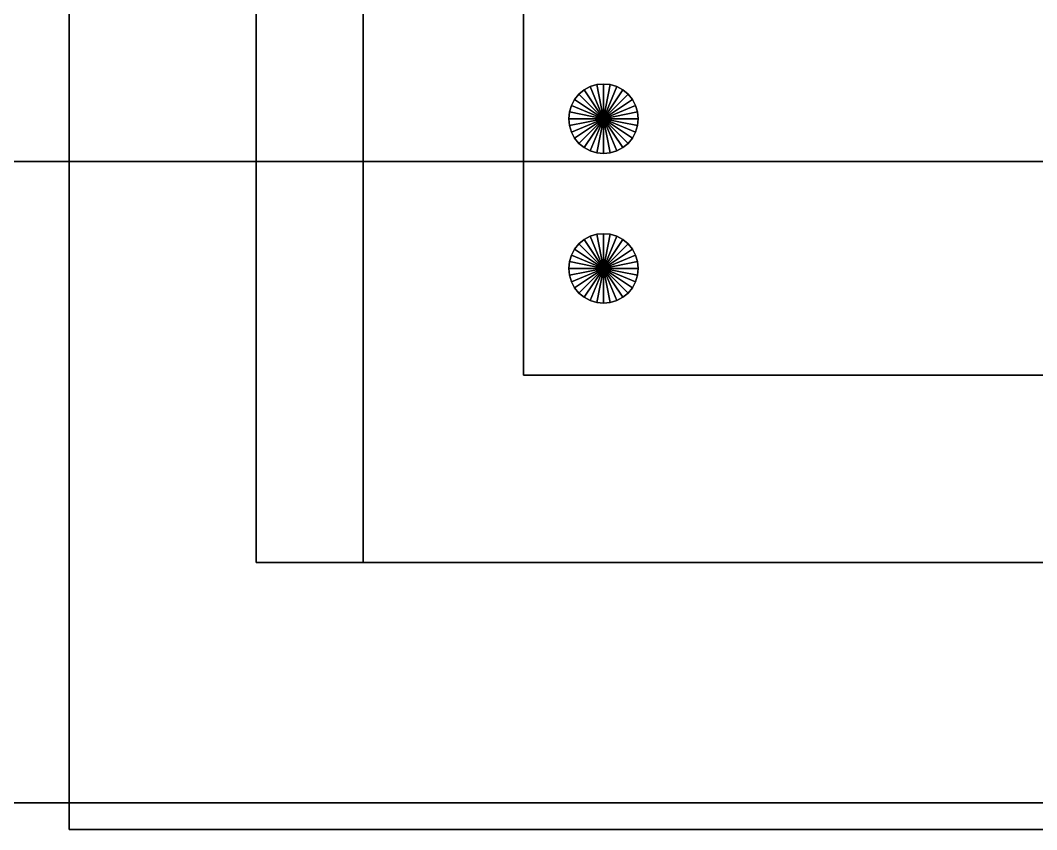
# Model space of a CAD drawing. Extents: x -65 to 400, y -475 to 105.
# Drawn here: x 206.58 to 225.61, y -32.5 to -17.36 of the extents above; entities that cross this region are included whole.
import ezdxf

# ---------------------------------------------------------------- set-up
doc = ezdxf.new("R2010")
doc.units = 0
for name, color, linetype in [('POWER', 1, 'CONTINUOUS'), ('REMOTE_ELECTRONICS', 3, 'CONTINUOUS'), ('REMOTE_FRAME', 8, 'CONTINUOUS')]:
    doc.layers.add(name, color=color, linetype=linetype)

msp = doc.modelspace()

# ---------------------------------------------------------------- linework, layer by layer
at = {"layer": 'POWER'}
for points in [[(217.251, -18.599, 5.8), (217.139, -18.66, 5.8), (217.139, -18.66, 6.8), (217.251, -18.599, 6.8)], [(217.251, -18.599, 5.8), (217.139, -18.66, 5.8), (217.5, -19.2, 5.8)], [(217.251, -18.599, 6.8), (217.139, -18.66, 6.8), (217.5, -19.2, 6.8)], [(217.373, -18.562, 5.8), (217.251, -18.599, 5.8), (217.251, -18.599, 6.8), (217.373, -18.562, 6.8)], [(217.373, -18.562, 5.8), (217.251, -18.599, 5.8), (217.5, -19.2, 5.8)], [(217.373, -18.562, 6.8), (217.251, -18.599, 6.8), (217.5, -19.2, 6.8)], [(217.5, -18.55, 5.8), (217.373, -18.562, 5.8), (217.373, -18.562, 6.8), (217.5, -18.55, 6.8)], [(217.5, -18.55, 5.8), (217.373, -18.562, 5.8), (217.5, -19.2, 5.8)], [(217.5, -18.55, 6.8), (217.373, -18.562, 6.8), (217.5, -19.2, 6.8)], [(217.627, -18.562, 5.8), (217.5, -18.55, 5.8), (217.5, -18.55, 6.8), (217.627, -18.562, 6.8)], [(217.627, -18.562, 5.8), (217.5, -18.55, 5.8), (217.5, -19.2, 5.8)], [(217.627, -18.562, 6.8), (217.5, -18.55, 6.8), (217.5, -19.2, 6.8)], [(217.749, -18.599, 5.8), (217.627, -18.562, 5.8), (217.5, -19.2, 5.8)], [(217.749, -18.599, 6.8), (217.627, -18.562, 6.8), (217.5, -19.2, 6.8)], [(217.861, -18.66, 5.8), (217.749, -18.599, 5.8), (217.5, -19.2, 5.8)], [(217.861, -18.66, 6.8), (217.749, -18.599, 6.8), (217.5, -19.2, 6.8)], [(217.749, -18.599, 5.8), (217.627, -18.562, 5.8), (217.627, -18.562, 6.8), (217.749, -18.599, 6.8)], [(217.861, -18.66, 5.8), (217.749, -18.599, 5.8), (217.749, -18.599, 6.8), (217.861, -18.66, 6.8)], [(217.04, -18.74, 5.8), (216.96, -18.839, 5.8), (216.96, -18.839, 6.8), (217.04, -18.74, 6.8)], [(217.04, -18.74, 5.8), (216.96, -18.839, 5.8), (217.5, -19.2, 5.8)], [(217.04, -18.74, 6.8), (216.96, -18.839, 6.8), (217.5, -19.2, 6.8)], [(217.139, -18.66, 5.8), (217.04, -18.74, 5.8), (217.04, -18.74, 6.8), (217.139, -18.66, 6.8)], [(217.139, -18.66, 5.8), (217.04, -18.74, 5.8), (217.5, -19.2, 5.8)], [(217.139, -18.66, 6.8), (217.04, -18.74, 6.8), (217.5, -19.2, 6.8)], [(217.96, -18.74, 5.8), (217.861, -18.66, 5.8), (217.5, -19.2, 5.8)], [(217.96, -18.74, 6.8), (217.861, -18.66, 6.8), (217.5, -19.2, 6.8)], [(218.04, -18.839, 5.8), (217.96, -18.74, 5.8), (217.5, -19.2, 5.8)], [(218.04, -18.839, 6.8), (217.96, -18.74, 6.8), (217.5, -19.2, 6.8)], [(217.96, -18.74, 5.8), (217.861, -18.66, 5.8), (217.861, -18.66, 6.8), (217.96, -18.74, 6.8)], [(218.04, -18.839, 5.8), (217.96, -18.74, 5.8), (217.96, -18.74, 6.8), (218.04, -18.839, 6.8)], [(216.899, -18.951, 5.8), (216.862, -19.073, 5.8), (216.862, -19.073, 6.8), (216.899, -18.951, 6.8)], [(216.899, -18.951, 5.8), (216.862, -19.073, 5.8), (217.5, -19.2, 5.8)], [(216.899, -18.951, 6.8), (216.862, -19.073, 6.8), (217.5, -19.2, 6.8)], [(216.96, -18.839, 5.8), (216.899, -18.951, 5.8), (216.899, -18.951, 6.8), (216.96, -18.839, 6.8)], [(216.96, -18.839, 5.8), (216.899, -18.951, 5.8), (217.5, -19.2, 5.8)], [(216.96, -18.839, 6.8), (216.899, -18.951, 6.8), (217.5, -19.2, 6.8)], [(218.101, -18.951, 5.8), (218.04, -18.839, 5.8), (217.5, -19.2, 5.8)], [(218.101, -18.951, 6.8), (218.04, -18.839, 6.8), (217.5, -19.2, 6.8)], [(218.138, -19.073, 5.8), (218.101, -18.951, 5.8), (217.5, -19.2, 5.8)], [(218.138, -19.073, 6.8), (218.101, -18.951, 6.8), (217.5, -19.2, 6.8)], [(218.101, -18.951, 5.8), (218.04, -18.839, 5.8), (218.04, -18.839, 6.8), (218.101, -18.951, 6.8)], [(218.138, -19.073, 5.8), (218.101, -18.951, 5.8), (218.101, -18.951, 6.8), (218.138, -19.073, 6.8)], [(216.862, -19.073, 5.8), (216.85, -19.2, 5.8), (216.85, -19.2, 6.8), (216.862, -19.073, 6.8)], [(216.862, -19.073, 5.8), (216.85, -19.2, 5.8), (217.5, -19.2, 5.8)], [(216.862, -19.073, 6.8), (216.85, -19.2, 6.8), (217.5, -19.2, 6.8)], [(216.85, -19.2, 5.8), (216.862, -19.327, 5.8), (216.862, -19.327, 6.8), (216.85, -19.2, 6.8)], [(216.85, -19.2, 5.8), (216.862, -19.327, 5.8), (217.5, -19.2, 5.8)], [(216.85, -19.2, 6.8), (216.862, -19.327, 6.8), (217.5, -19.2, 6.8)], [(216.862, -19.327, 5.8), (216.899, -19.449, 5.8), (217.5, -19.2, 5.8)], [(216.862, -19.327, 6.8), (216.899, -19.449, 6.8), (217.5, -19.2, 6.8)], [(216.899, -19.449, 5.8), (216.96, -19.561, 5.8), (217.5, -19.2, 5.8)], [(216.899, -19.449, 6.8), (216.96, -19.561, 6.8), (217.5, -19.2, 6.8)], [(216.96, -19.561, 5.8), (217.04, -19.66, 5.8), (217.5, -19.2, 5.8)], [(216.96, -19.561, 6.8), (217.04, -19.66, 6.8), (217.5, -19.2, 6.8)], [(217.04, -19.66, 5.8), (217.139, -19.74, 5.8), (217.5, -19.2, 5.8)], [(217.04, -19.66, 6.8), (217.139, -19.74, 6.8), (217.5, -19.2, 6.8)], [(217.139, -19.74, 5.8), (217.251, -19.801, 5.8), (217.5, -19.2, 5.8)], [(217.139, -19.74, 6.8), (217.251, -19.801, 6.8), (217.5, -19.2, 6.8)], [(217.251, -19.801, 5.8), (217.373, -19.838, 5.8), (217.5, -19.2, 5.8)], [(217.251, -19.801, 6.8), (217.373, -19.838, 6.8), (217.5, -19.2, 6.8)], [(217.373, -19.838, 5.8), (217.5, -19.85, 5.8), (217.5, -19.2, 5.8)], [(217.373, -19.838, 6.8), (217.5, -19.85, 6.8), (217.5, -19.2, 6.8)], [(218.15, -19.2, 5.8), (218.138, -19.073, 5.8), (217.5, -19.2, 5.8)], [(218.15, -19.2, 6.8), (218.138, -19.073, 6.8), (217.5, -19.2, 6.8)], [(217.5, -19.85, 5.8), (217.627, -19.838, 5.8), (217.5, -19.2, 5.8)], [(217.5, -19.85, 6.8), (217.627, -19.838, 6.8), (217.5, -19.2, 6.8)], [(217.627, -19.838, 5.8), (217.749, -19.801, 5.8), (217.5, -19.2, 5.8)], [(217.627, -19.838, 6.8), (217.749, -19.801, 6.8), (217.5, -19.2, 6.8)], [(217.749, -19.801, 5.8), (217.861, -19.74, 5.8), (217.5, -19.2, 5.8)], [(217.749, -19.801, 6.8), (217.861, -19.74, 6.8), (217.5, -19.2, 6.8)], [(217.861, -19.74, 5.8), (217.96, -19.66, 5.8), (217.5, -19.2, 5.8)], [(217.861, -19.74, 6.8), (217.96, -19.66, 6.8), (217.5, -19.2, 6.8)], [(217.96, -19.66, 5.8), (218.04, -19.561, 5.8), (217.5, -19.2, 5.8)], [(217.96, -19.66, 6.8), (218.04, -19.561, 6.8), (217.5, -19.2, 6.8)], [(218.04, -19.561, 5.8), (218.101, -19.449, 5.8), (217.5, -19.2, 5.8)], [(218.04, -19.561, 6.8), (218.101, -19.449, 6.8), (217.5, -19.2, 6.8)], [(218.101, -19.449, 5.8), (218.138, -19.327, 5.8), (217.5, -19.2, 5.8)], [(218.101, -19.449, 6.8), (218.138, -19.327, 6.8), (217.5, -19.2, 6.8)], [(218.138, -19.327, 5.8), (218.15, -19.2, 5.8), (217.5, -19.2, 5.8)], [(218.138, -19.327, 6.8), (218.15, -19.2, 6.8), (217.5, -19.2, 6.8)], [(218.15, -19.2, 5.8), (218.138, -19.073, 5.8), (218.138, -19.073, 6.8), (218.15, -19.2, 6.8)], [(218.138, -19.327, 5.8), (218.15, -19.2, 5.8), (218.15, -19.2, 6.8), (218.138, -19.327, 6.8)], [(216.862, -19.327, 5.8), (216.899, -19.449, 5.8), (216.899, -19.449, 6.8), (216.862, -19.327, 6.8)], [(218.101, -19.449, 5.8), (218.138, -19.327, 5.8), (218.138, -19.327, 6.8), (218.101, -19.449, 6.8)], [(216.899, -19.449, 5.8), (216.96, -19.561, 5.8), (216.96, -19.561, 6.8), (216.899, -19.449, 6.8)], [(216.96, -19.561, 5.8), (217.04, -19.66, 5.8), (217.04, -19.66, 6.8), (216.96, -19.561, 6.8)], [(217.96, -19.66, 5.8), (218.04, -19.561, 5.8), (218.04, -19.561, 6.8), (217.96, -19.66, 6.8)], [(218.04, -19.561, 5.8), (218.101, -19.449, 5.8), (218.101, -19.449, 6.8), (218.04, -19.561, 6.8)], [(217.04, -19.66, 5.8), (217.139, -19.74, 5.8), (217.139, -19.74, 6.8), (217.04, -19.66, 6.8)], [(217.139, -19.74, 5.8), (217.251, -19.801, 5.8), (217.251, -19.801, 6.8), (217.139, -19.74, 6.8)], [(217.749, -19.801, 5.8), (217.861, -19.74, 5.8), (217.861, -19.74, 6.8), (217.749, -19.801, 6.8)], [(217.861, -19.74, 5.8), (217.96, -19.66, 5.8), (217.96, -19.66, 6.8), (217.861, -19.74, 6.8)], [(217.251, -19.801, 5.8), (217.373, -19.838, 5.8), (217.373, -19.838, 6.8), (217.251, -19.801, 6.8)], [(217.373, -19.838, 5.8), (217.5, -19.85, 5.8), (217.5, -19.85, 6.8), (217.373, -19.838, 6.8)], [(217.5, -19.85, 5.8), (217.627, -19.838, 5.8), (217.627, -19.838, 6.8), (217.5, -19.85, 6.8)], [(217.627, -19.838, 5.8), (217.749, -19.801, 5.8), (217.749, -19.801, 6.8), (217.627, -19.838, 6.8)], [(217.139, -21.46, 5.8), (217.04, -21.54, 5.8), (217.04, -21.54, 6.8), (217.139, -21.46, 6.8)], [(217.139, -21.46, 5.8), (217.04, -21.54, 5.8), (217.5, -22, 5.8)], [(217.139, -21.46, 6.8), (217.04, -21.54, 6.8), (217.5, -22, 6.8)], [(217.251, -21.399, 5.8), (217.139, -21.46, 5.8), (217.139, -21.46, 6.8), (217.251, -21.399, 6.8)], [(217.251, -21.399, 5.8), (217.139, -21.46, 5.8), (217.5, -22, 5.8)], [(217.251, -21.399, 6.8), (217.139, -21.46, 6.8), (217.5, -22, 6.8)], [(217.373, -21.362, 5.8), (217.251, -21.399, 5.8), (217.251, -21.399, 6.8), (217.373, -21.362, 6.8)], [(217.373, -21.362, 5.8), (217.251, -21.399, 5.8), (217.5, -22, 5.8)], [(217.373, -21.362, 6.8), (217.251, -21.399, 6.8), (217.5, -22, 6.8)], [(217.5, -21.35, 5.8), (217.373, -21.362, 5.8), (217.373, -21.362, 6.8), (217.5, -21.35, 6.8)], [(217.5, -21.35, 5.8), (217.373, -21.362, 5.8), (217.5, -22, 5.8)], [(217.5, -21.35, 6.8), (217.373, -21.362, 6.8), (217.5, -22, 6.8)], [(217.627, -21.362, 5.8), (217.5, -21.35, 5.8), (217.5, -21.35, 6.8), (217.627, -21.362, 6.8)], [(217.627, -21.362, 5.8), (217.5, -21.35, 5.8), (217.5, -22, 5.8)], [(217.627, -21.362, 6.8), (217.5, -21.35, 6.8), (217.5, -22, 6.8)], [(217.749, -21.399, 5.8), (217.627, -21.362, 5.8), (217.5, -22, 5.8)], [(217.749, -21.399, 6.8), (217.627, -21.362, 6.8), (217.5, -22, 6.8)], [(217.861, -21.46, 5.8), (217.749, -21.399, 5.8), (217.5, -22, 5.8)], [(217.861, -21.46, 6.8), (217.749, -21.399, 6.8), (217.5, -22, 6.8)], [(217.96, -21.54, 5.8), (217.861, -21.46, 5.8), (217.5, -22, 5.8)], [(217.96, -21.54, 6.8), (217.861, -21.46, 6.8), (217.5, -22, 6.8)], [(217.749, -21.399, 5.8), (217.627, -21.362, 5.8), (217.627, -21.362, 6.8), (217.749, -21.399, 6.8)], [(217.861, -21.46, 5.8), (217.749, -21.399, 5.8), (217.749, -21.399, 6.8), (217.861, -21.46, 6.8)], [(217.96, -21.54, 5.8), (217.861, -21.46, 5.8), (217.861, -21.46, 6.8), (217.96, -21.54, 6.8)], [(216.96, -21.639, 5.8), (216.899, -21.751, 5.8), (216.899, -21.751, 6.8), (216.96, -21.639, 6.8)], [(216.96, -21.639, 5.8), (216.899, -21.751, 5.8), (217.5, -22, 5.8)], [(216.96, -21.639, 6.8), (216.899, -21.751, 6.8), (217.5, -22, 6.8)], [(217.04, -21.54, 5.8), (216.96, -21.639, 5.8), (216.96, -21.639, 6.8), (217.04, -21.54, 6.8)], [(217.04, -21.54, 5.8), (216.96, -21.639, 5.8), (217.5, -22, 5.8)], [(217.04, -21.54, 6.8), (216.96, -21.639, 6.8), (217.5, -22, 6.8)], [(218.04, -21.639, 5.8), (217.96, -21.54, 5.8), (217.5, -22, 5.8)], [(218.04, -21.639, 6.8), (217.96, -21.54, 6.8), (217.5, -22, 6.8)], [(218.101, -21.751, 5.8), (218.04, -21.639, 5.8), (217.5, -22, 5.8)], [(218.101, -21.751, 6.8), (218.04, -21.639, 6.8), (217.5, -22, 6.8)], [(218.04, -21.639, 5.8), (217.96, -21.54, 5.8), (217.96, -21.54, 6.8), (218.04, -21.639, 6.8)], [(218.101, -21.751, 5.8), (218.04, -21.639, 5.8), (218.04, -21.639, 6.8), (218.101, -21.751, 6.8)], [(216.862, -21.873, 5.8), (216.85, -22, 5.8), (216.85, -22, 6.8), (216.862, -21.873, 6.8)], [(216.862, -21.873, 5.8), (216.85, -22, 5.8), (217.5, -22, 5.8)], [(216.862, -21.873, 6.8), (216.85, -22, 6.8), (217.5, -22, 6.8)], [(216.899, -21.751, 5.8), (216.862, -21.873, 5.8), (216.862, -21.873, 6.8), (216.899, -21.751, 6.8)], [(216.899, -21.751, 5.8), (216.862, -21.873, 5.8), (217.5, -22, 5.8)], [(216.899, -21.751, 6.8), (216.862, -21.873, 6.8), (217.5, -22, 6.8)], [(218.138, -21.873, 5.8), (218.101, -21.751, 5.8), (217.5, -22, 5.8)], [(218.138, -21.873, 6.8), (218.101, -21.751, 6.8), (217.5, -22, 6.8)], [(218.15, -22, 5.8), (218.138, -21.873, 5.8), (217.5, -22, 5.8)], [(218.15, -22, 6.8), (218.138, -21.873, 6.8), (217.5, -22, 6.8)], [(218.138, -21.873, 5.8), (218.101, -21.751, 5.8), (218.101, -21.751, 6.8), (218.138, -21.873, 6.8)], [(218.15, -22, 5.8), (218.138, -21.873, 5.8), (218.138, -21.873, 6.8), (218.15, -22, 6.8)], [(216.85, -22, 5.8), (216.862, -22.127, 5.8), (216.862, -22.127, 6.8), (216.85, -22, 6.8)], [(216.85, -22, 5.8), (216.862, -22.127, 5.8), (217.5, -22, 5.8)], [(216.85, -22, 6.8), (216.862, -22.127, 6.8), (217.5, -22, 6.8)], [(216.862, -22.127, 5.8), (216.899, -22.249, 5.8), (217.5, -22, 5.8)], [(216.862, -22.127, 6.8), (216.899, -22.249, 6.8), (217.5, -22, 6.8)], [(216.899, -22.249, 5.8), (216.96, -22.361, 5.8), (217.5, -22, 5.8)], [(216.899, -22.249, 6.8), (216.96, -22.361, 6.8), (217.5, -22, 6.8)], [(216.96, -22.361, 5.8), (217.04, -22.46, 5.8), (217.5, -22, 5.8)], [(216.96, -22.361, 6.8), (217.04, -22.46, 6.8), (217.5, -22, 6.8)], [(217.04, -22.46, 5.8), (217.139, -22.54, 5.8), (217.5, -22, 5.8)], [(217.04, -22.46, 6.8), (217.139, -22.54, 6.8), (217.5, -22, 6.8)], [(217.139, -22.54, 5.8), (217.251, -22.601, 5.8), (217.5, -22, 5.8)], [(217.139, -22.54, 6.8), (217.251, -22.601, 6.8), (217.5, -22, 6.8)], [(217.251, -22.601, 5.8), (217.373, -22.638, 5.8), (217.5, -22, 5.8)], [(217.251, -22.601, 6.8), (217.373, -22.638, 6.8), (217.5, -22, 6.8)], [(217.373, -22.638, 5.8), (217.5, -22.65, 5.8), (217.5, -22, 5.8)], [(217.373, -22.638, 6.8), (217.5, -22.65, 6.8), (217.5, -22, 6.8)], [(217.5, -22.65, 5.8), (217.627, -22.638, 5.8), (217.5, -22, 5.8)], [(217.5, -22.65, 6.8), (217.627, -22.638, 6.8), (217.5, -22, 6.8)], [(217.627, -22.638, 5.8), (217.749, -22.601, 5.8), (217.5, -22, 5.8)], [(217.627, -22.638, 6.8), (217.749, -22.601, 6.8), (217.5, -22, 6.8)], [(217.749, -22.601, 5.8), (217.861, -22.54, 5.8), (217.5, -22, 5.8)], [(217.749, -22.601, 6.8), (217.861, -22.54, 6.8), (217.5, -22, 6.8)], [(217.861, -22.54, 5.8), (217.96, -22.46, 5.8), (217.5, -22, 5.8)], [(217.861, -22.54, 6.8), (217.96, -22.46, 6.8), (217.5, -22, 6.8)], [(217.96, -22.46, 5.8), (218.04, -22.361, 5.8), (217.5, -22, 5.8)], [(217.96, -22.46, 6.8), (218.04, -22.361, 6.8), (217.5, -22, 6.8)], [(218.04, -22.361, 5.8), (218.101, -22.249, 5.8), (217.5, -22, 5.8)], [(218.04, -22.361, 6.8), (218.101, -22.249, 6.8), (217.5, -22, 6.8)], [(218.101, -22.249, 5.8), (218.138, -22.127, 5.8), (217.5, -22, 5.8)], [(218.101, -22.249, 6.8), (218.138, -22.127, 6.8), (217.5, -22, 6.8)], [(218.138, -22.127, 5.8), (218.15, -22, 5.8), (217.5, -22, 5.8)], [(218.138, -22.127, 6.8), (218.15, -22, 6.8), (217.5, -22, 6.8)], [(218.138, -22.127, 5.8), (218.15, -22, 5.8), (218.15, -22, 6.8), (218.138, -22.127, 6.8)], [(216.862, -22.127, 5.8), (216.899, -22.249, 5.8), (216.899, -22.249, 6.8), (216.862, -22.127, 6.8)], [(216.899, -22.249, 5.8), (216.96, -22.361, 5.8), (216.96, -22.361, 6.8), (216.899, -22.249, 6.8)], [(218.04, -22.361, 5.8), (218.101, -22.249, 5.8), (218.101, -22.249, 6.8), (218.04, -22.361, 6.8)], [(218.101, -22.249, 5.8), (218.138, -22.127, 5.8), (218.138, -22.127, 6.8), (218.101, -22.249, 6.8)], [(216.96, -22.361, 5.8), (217.04, -22.46, 5.8), (217.04, -22.46, 6.8), (216.96, -22.361, 6.8)], [(217.96, -22.46, 5.8), (218.04, -22.361, 5.8), (218.04, -22.361, 6.8), (217.96, -22.46, 6.8)], [(217.04, -22.46, 5.8), (217.139, -22.54, 5.8), (217.139, -22.54, 6.8), (217.04, -22.46, 6.8)], [(217.139, -22.54, 5.8), (217.251, -22.601, 5.8), (217.251, -22.601, 6.8), (217.139, -22.54, 6.8)], [(217.251, -22.601, 5.8), (217.373, -22.638, 5.8), (217.373, -22.638, 6.8), (217.251, -22.601, 6.8)], [(217.373, -22.638, 5.8), (217.5, -22.65, 5.8), (217.5, -22.65, 6.8), (217.373, -22.638, 6.8)], [(217.5, -22.65, 5.8), (217.627, -22.638, 5.8), (217.627, -22.638, 6.8), (217.5, -22.65, 6.8)], [(217.627, -22.638, 5.8), (217.749, -22.601, 5.8), (217.749, -22.601, 6.8), (217.627, -22.638, 6.8)], [(217.749, -22.601, 5.8), (217.861, -22.54, 5.8), (217.861, -22.54, 6.8), (217.749, -22.601, 6.8)], [(217.861, -22.54, 5.8), (217.96, -22.46, 5.8), (217.96, -22.46, 6.8), (217.861, -22.54, 6.8)]]:
    msp.add_3dface(points, dxfattribs=at)
at = {"layer": 'REMOTE_ELECTRONICS'}
for points in [[(216, -24, 4.2), (244, -24, 4.2), (244, -6, 4.2), (216, -6, 4.2)], [(216, -24, 5.8), (244, -24, 5.8), (244, -6, 5.8), (216, -6, 5.8)], [(216, -6, 4.2), (216, -24, 4.2), (216, -24, 5.8), (216, -6, 5.8)], [(216, -24, 4.2), (244, -24, 4.2), (244, -24, 5.8), (216, -24, 5.8)]]:
    msp.add_3dface(points, dxfattribs=at)
at = {"layer": 'REMOTE_FRAME'}
for points in [[(207.5, -32.5), (252.5, -32.5), (252.5, 32.5), (207.5, 32.5)], [(207.5, -32.5, 2.2), (252.5, -32.5, 2.2), (252.5, 32.5, 2.2), (207.5, 32.5, 2.2)], [(207.5, 32.5), (207.5, -32.5), (207.5, -32.5, 2.2), (207.5, 32.5, 2.2)], [(211, -27.5, 2.2), (249, -27.5, 2.2), (249, -2.5, 2.2), (211, -2.5, 2.2)], [(211, -27.5, 4.2), (249, -27.5, 4.2), (249, -2.5, 4.2), (211, -2.5, 4.2)], [(211, -2.5, 2.2), (211, -27.5, 2.2), (211, -27.5, 4.2), (211, -2.5, 4.2)], [(211, -27.5, 4.2), (213, -27.5, 4.2), (213, -2.5, 4.2), (211, -2.5, 4.2)], [(211, -27.5, 13.2), (213, -27.5, 13.2), (213, -2.5, 13.2), (211, -2.5, 13.2)], [(211, -2.5, 4.2), (211, -27.5, 4.2), (211, -27.5, 13.2), (211, -2.5, 13.2)], [(213, -27.5, 4.2), (213, -2.5, 4.2), (213, -2.5, 13.2), (213, -27.5, 13.2)], [(192, -32, -1), (268, -32, -1), (268, -20, -1), (192, -20, -1)], [(192, -32), (268, -32), (268, -20), (192, -20)], [(268, -20, -1), (192, -20, -1), (192, -20), (268, -20)], [(211, -27.5, 2.2), (249, -27.5, 2.2), (249, -27.5, 4.2), (211, -27.5, 4.2)], [(211, -27.5, 4.2), (213, -27.5, 4.2), (213, -27.5, 13.2), (211, -27.5, 13.2)], [(192, -32, -1), (268, -32, -1), (268, -32), (192, -32)], [(207.5, -32.5), (252.5, -32.5), (252.5, -32.5, 2.2), (207.5, -32.5, 2.2)]]:
    msp.add_3dface(points, dxfattribs=at)

doc.saveas('drawing.dxf')
